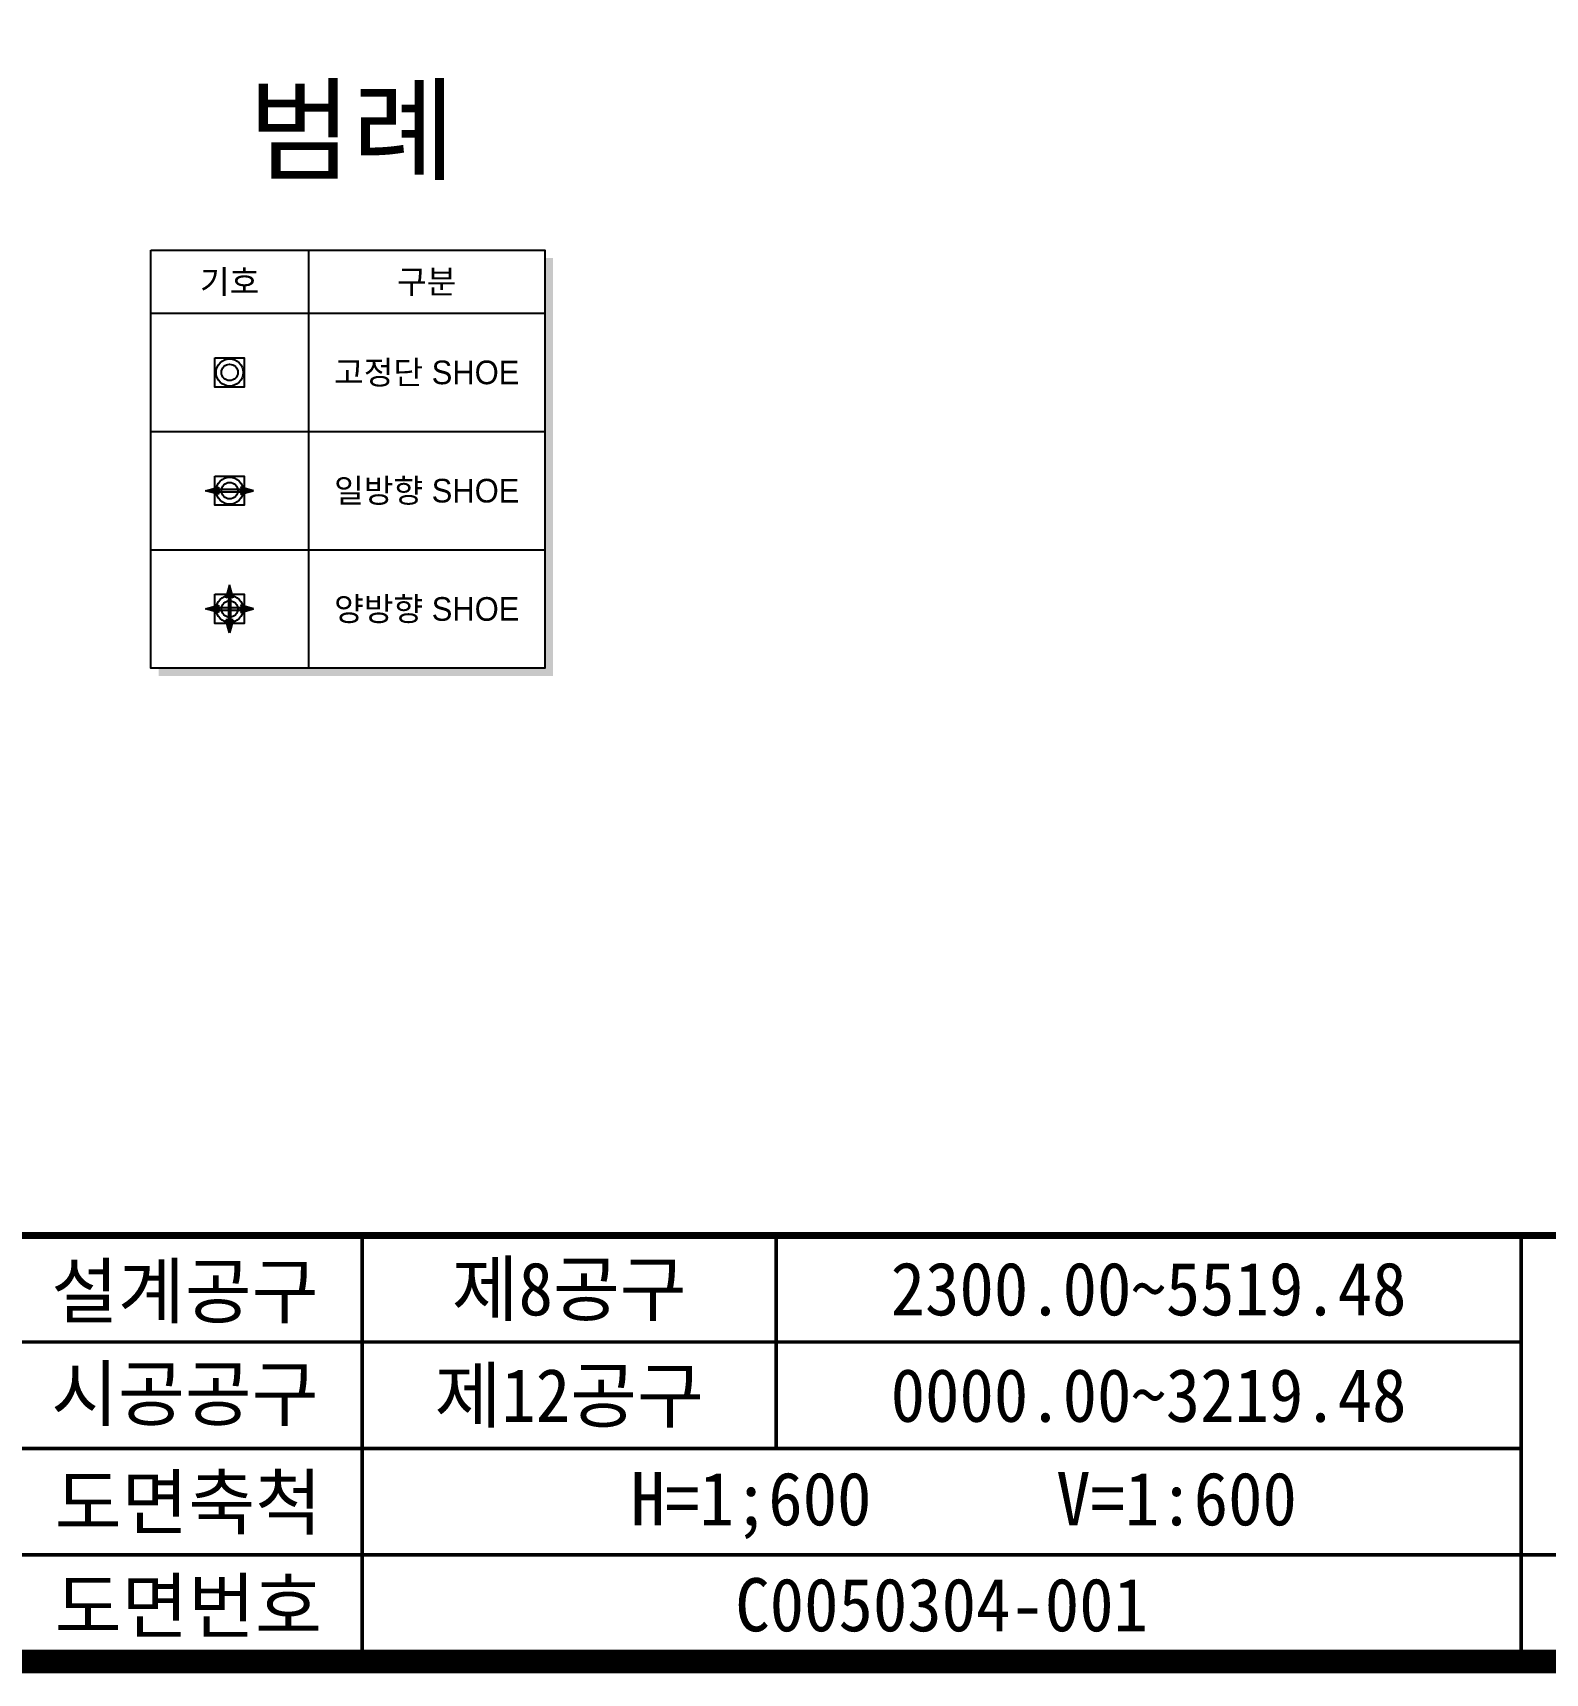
# Model space of a CAD drawing. Header units: feet. Extents: x 0 to 504600, y 0 to 356400.
# Drawn here: x 351085 to 427823, y 11400 to 94612 of the extents above; entities that cross this region are included whole.
import ezdxf
from ezdxf.enums import TextEntityAlignment as Align

# ---------------------------------------------------------------- set-up
doc = ezdxf.new("R2010")
doc.units = ezdxf.units.FT
doc.header["$LTSCALE"] = 600
doc.header["$MEASUREMENT"] = 0
doc.layers.get('0').update_dxf_attribs({"linetype": 'CONTINUOUS'})
for name, color, linetype in [('1', 1, 'CONTINUOUS'), ('5', 5, 'CONTINUOUS'), ('CS-TABL-LIN1', 4, 'CONTINUOUS'), ('CS-TABL-LIN2', 1, 'CONTINUOUS'), ('CS-TABL-TEX2', 3, 'CONTINUOUS'), ('CX-BORD', 3, 'CONTINUOUS'), ('CX-BORD-LIN1', 4, 'CONTINUOUS'), ('CX-BORD-LIN2', 3, 'CONTINUOUS'), ('CX-BORD-TEX2', 7, 'CONTINUOUS'), ('CX-BORD-TEX3', 6, 'CONTINUOUS'), ('CZ-TEX1', 6, 'CONTINUOUS')]:
    doc.layers.add(name, color=color, linetype=linetype)
doc.styles.add('A_STANDARD', font='')
doc.styles.add('TB_TEXT', font='')
doc.styles.add('TB_WBTXT', font='')
doc.styles.add('TB_WMTXT', font='')
doc.styles.get('A_STANDARD').set_extended_font_data('Dotum')
doc.styles.get('TB_TEXT').set_extended_font_data('DotumChe')
doc.styles.get('TB_WBTXT').set_extended_font_data('Dotum')
doc.styles.get('TB_WMTXT').set_extended_font_data('DotumChe')

# ---------------------------------------------------------------- blocks, each defined once
blk = doc.blocks.new('CXBLKA1')
at = {"layer": 'CX-BORD-LIN1', "const_width": 2}
blk.add_lwpolyline([(796, 0), (0, 0), (0, 554), (796, 554)], close=True, dxfattribs=at)
at = {"layer": 'CX-BORD-LIN1'}
for points, const_width in [([(796, 36), (0, 36)], 0.6), ([(686, 0), (686, 36)], 0.3)]:
    blk.add_lwpolyline(points, dxfattribs=dict(at, const_width=const_width))
at = {"layer": 'CX-BORD-LIN2', "const_width": 0.3}
for points in [[(588, 0), (588, 36)], [(623, 18), (623, 36)], [(686, 27), (558, 27)], [(686, 18), (558, 18)], [(796, 9), (558, 9)]]:
    blk.add_lwpolyline(points, dxfattribs=at)
at = {"layer": 'CX-BORD-LIN1', "style": 'TB_TEXT'}
for tag, height, p in [('TR_RDAT5', 3.5, (317.5, 33)), ('TR_DGN5', 3.5, (451.12, 33)), ('TR_CHK5', 3.5, (491.12, 33)), ('TR_APP5', 3.5, (531.12, 33)), ('TR_RNUM5', 3, (285.11, 32.64)), ('TR_RNUM4', 3, (285.11, 26.64)), ('TR_RDAT4', 3.5, (317.5, 27)), ('TR_DGN4', 3.5, (451.12, 27)), ('TR_CHK4', 3.5, (491.12, 27)), ('TR_APP4', 3.5, (531.12, 27)), ('TR_RDAT3', 3.5, (317.5, 21)), ('TR_DGN3', 3.5, (451.12, 21)), ('TR_CHK3', 3.5, (491.12, 21)), ('TR_APP3', 3.5, (531.12, 21)), ('TR_RNUM3', 3, (285.11, 20.64)), ('TR_RDAT2', 3.5, (317.5, 15)), ('TR_DGN2', 3.5, (451.12, 15)), ('TR_CHK2', 3.5, (491.12, 15)), ('TR_APP2', 3.5, (531.12, 15)), ('TR_RNUM2', 3, (285.11, 14.64)), ('TR_RNUM1', 3, (285.11, 8.64)), ('TR_RDAT1', 3.5, (317.5, 9)), ('TR_DGN1', 3.5, (451.12, 9)), ('TR_CHK1', 3.5, (491.12, 9)), ('TR_APP1', 3.5, (531.12, 9))]:
    blk.add_attdef(tag, text='', height=height, dxfattribs=at).set_placement(p, align=Align.MIDDLE_CENTER)
for tag, p in [('TR_RCON5', (342.3, 33)), ('TR_RCON4', (342.3, 27)), ('TR_RCON3', (342.3, 21)), ('TR_RCON2', (342.3, 15)), ('TR_RCON1', (342.3, 9))]:
    blk.add_attdef(tag, text='', height=3.5, dxfattribs=at).set_placement(p, align=Align.MIDDLE_LEFT)
at = {"layer": 'CX-BORD-LIN2', "style": 'TB_TEXT'}
blk.add_attdef('TD_VERSION', text='', height=3, rotation=90, dxfattribs=at).set_placement((800.5, 48.01), align=Align.MIDDLE_CENTER)
at = {"layer": 'CX-BORD-TEX2', "style": 'TB_WMTXT'}
for tag, height, p in [('TB_CNAME', 5, (15.34, 531.83)), ('TB_CSCOP', 4, (16.63, 523.83))]:
    blk.add_attdef(tag, text='', height=height, dxfattribs=at).set_placement(p, align=Align.BOTTOM_LEFT)
at = {"layer": 'CX-BORD-TEX2', "style": 'TB_WBTXT'}
for tag, height, p in [('TB_MTITIL', 10, (398, 533.33)), ('TB_STITL', 7, (398, 518.33))]:
    blk.add_attdef(tag, text='', height=height, dxfattribs=at).set_placement(p, align=Align.MIDDLE_CENTER)
at = {"layer": 'CX-BORD-TEX3', "style": 'TB_TEXT'}
for s, p in [('설계공구', (573, 31.36)), ('시공공구', (573, 22.69)), ('도면축척', (573.29, 13.51)), ('도면번호', (573.29, 4.79))]:
    blk.add_text(s, height=4.5, dxfattribs=at).set_placement(p, align=Align.MIDDLE)
for tag, height, p in [('TD_LNDST', 4.5, (215, 31.5)), ('TD_DSECT', 4.5, (605.5, 31.5)), ('TD_DDIST', 4.5, (654.5, 31.5)), ('TD_DNAME_TOP', 4.5, (755, 27.96)), ('TD_CSECT', 4.5, (605.5, 22.5)), ('TD_CDIST', 4.5, (654.5, 22.5)), ('TD_DNAME_MAIN', 4.5, (755, 21.47)), ('TD_DNAME_BOT', 3, (755, 15.25)), ('TD_CCOMP', 4.5, (215, 13.59)), ('TD_HSCAL', 4.5, (620.88, 13.75)), ('TD_VSCAL', 4.5, (656.86, 13.75)), ('TD_FIELD', 4.5, (180, 5.13)), ('TD_CSTEP', 4.5, (250.74, 5.13)), ('TD_DWGCODE', 4.5, (637, 4.79)), ('TD_DWGNO', 4.5, (755, 5))]:
    blk.add_attdef(tag, text='', height=height, dxfattribs=at).set_placement(p, align=Align.MIDDLE_CENTER)
for tag, height, width, p in [('TD_DCOMP', 4.5, 0.95, (215, 22.59)), ('TD_CNAME', 5, 0.78, (65, 7.6))]:
    blk.add_attdef(tag, text='', height=height, dxfattribs=dict(at, width=width)).set_placement(p, align=Align.MIDDLE_CENTER)
blk = doc.blocks.new('고정단')
at = {"color": 3, "linetype": 'Continuous'}
blk.add_lwpolyline([(474509, 219921), (475004, 219921), (475004, 219426), (474509, 219426)], close=True, dxfattribs=at)
for radius in [230, 139]:
    blk.add_circle((474757, 219673), radius, dxfattribs=at)
blk = doc.blocks.new('일방향')
at = {"layer": '5'}
h = blk.add_hatch(color=3, dxfattribs=at)
h.dxf.hatch_style = 1
h.paths.add_polyline_path([(474350, 220633), (474574, 220695), (474574, 220572)])
h = blk.add_hatch(color=3, dxfattribs=at)
h.dxf.hatch_style = 1
h.paths.add_polyline_path([(474574, 220613), (474939, 220613), (474939, 220654), (474574, 220654)])
h = blk.add_hatch(color=3, dxfattribs=at)
h.dxf.hatch_style = 1
h.paths.add_polyline_path([(475163, 220633), (474939, 220695), (474939, 220572)])
at = {"color": 3, "linetype": 'Continuous'}
for p, q in [((474350, 220633), (474574, 220695)), ((474574, 220572), (474574, 220695)), ((475163, 220633), (474939, 220695))]:
    blk.add_line(p, q, dxfattribs=at)
at = {"color": 3}
for p, q in [((474574, 220572), (474350, 220633)), ((474939, 220572), (475163, 220633))]:
    blk.add_line(p, q, dxfattribs=at)
at = {"color": 3, "linetype": 'Continuous'}
for points in [[(474509, 220881), (475004, 220881), (475004, 220386), (474509, 220386)], [(474574, 220613), (474939, 220613), (474939, 220654), (474574, 220654)]]:
    blk.add_lwpolyline(points, close=True, dxfattribs=at)
at = {"color": 3}
blk.add_circle((474757, 220633), 139, dxfattribs=at)
at = {"layer": '1', "color": 3}
blk.add_circle((474757, 220633), 230, dxfattribs=at)
blk = doc.blocks.new('양방향')
at = {"layer": '5'}
h = blk.add_hatch(color=3, dxfattribs=at)
h.dxf.hatch_style = 1
h.paths.add_polyline_path([(475597, 221040), (475535, 220816), (475658, 220816)])
h = blk.add_hatch(color=3, dxfattribs=at)
h.dxf.hatch_style = 1
h.paths.add_polyline_path([(475617, 220451), (475617, 220816), (475576, 220816), (475576, 220451)])
h = blk.add_hatch(color=3, dxfattribs=at)
h.dxf.hatch_style = 1
h.paths.add_polyline_path([(475190, 220633), (475414, 220695), (475414, 220572)])
h = blk.add_hatch(color=3, dxfattribs=at)
h.dxf.hatch_style = 1
h.paths.add_polyline_path([(475414, 220613), (475779, 220613), (475779, 220654), (475414, 220654)])
h = blk.add_hatch(color=3, dxfattribs=at)
h.dxf.hatch_style = 1
h.paths.add_polyline_path([(476003, 220633), (475779, 220695), (475779, 220572)])
h = blk.add_hatch(color=3, dxfattribs=at)
h.dxf.hatch_style = 1
h.paths.add_polyline_path([(475597, 220227), (475535, 220451), (475658, 220451)])
at = {"color": 3, "linetype": 'Continuous'}
for p, q in [((475597, 221040), (475535, 220816)), ((475190, 220633), (475414, 220695)), ((475414, 220572), (475414, 220695)), ((476003, 220633), (475779, 220695)), ((475658, 220451), (475535, 220451)), ((475597, 220227), (475535, 220451))]:
    blk.add_line(p, q, dxfattribs=at)
at = {"color": 3}
for p, q in [((475658, 220816), (475597, 221040)), ((475414, 220572), (475190, 220633)), ((475779, 220572), (476003, 220633)), ((475658, 220451), (475597, 220227))]:
    blk.add_line(p, q, dxfattribs=at)
at = {"color": 3, "linetype": 'Continuous'}
for points in [[(475349, 220881), (475844, 220881), (475844, 220386), (475349, 220386)], [(475617, 220451), (475617, 220816), (475576, 220816), (475576, 220451)], [(475414, 220613), (475779, 220613), (475779, 220654), (475414, 220654)]]:
    blk.add_lwpolyline(points, close=True, dxfattribs=at)
at = {"color": 3}
blk.add_circle((475597, 220633), 139, dxfattribs=at)
at = {"layer": '1', "color": 3}
blk.add_circle((475597, 220633), 230, dxfattribs=at)

msp = doc.modelspace()

# ---------------------------------------------------------------- linework, layer by layer
at = {"layer": 'CS-TABL-LIN1'}
msp.add_lwpolyline([(357072, 83586), (377072, 83586), (377072, 62386), (357072, 62386)], close=True, dxfattribs=at)
at = {"layer": 'CS-TABL-LIN2'}
for p, q in [((365072, 83586), (365072, 62386)), ((357072, 80386), (377072, 80386)), ((357072, 74386), (377072, 74386)), ((357072, 68386), (377072, 68386))]:
    msp.add_line(p, q, dxfattribs=at)
for points in [[(377072, 83186), (377472, 83186), (377072, 62386), (377472, 62386)], [(357472, 62386), (377472, 62386), (357472, 61986), (377472, 61986)]]:
    msp.add_solid(points, dxfattribs=at)

# ---------------------------------------------------------------- block references
at = {"linetype": 'ByBlock', "xscale": 3, "yscale": 3, "zscale": 3}
for name, p in [('고정단', (-1063198, -581634)), ('일방향', (-1063198, -590514)), ('양방향', (-1065718, -596514))]:
    msp.add_blockref(name, p, dxfattribs=at)
at = {"layer": 'CX-BORD'}
ref = msp.add_blockref('CXBLKA1', (15000, 12000), dxfattribs=dict(at, xscale=600, yscale=600, zscale=600))
ref.add_attrib('TD_DSECT', '제8공구', dxfattribs={"layer": 'CX-BORD-TEX3', "height": 2700, "style": 'TB_TEXT'}).set_placement((378300, 30900), align=Align.MIDDLE_CENTER)
ref.add_attrib('TD_DDIST', '2300.00~5519.48', dxfattribs={"layer": 'CX-BORD-TEX3', "height": 2700, "style": 'TB_TEXT'}).set_placement((407700, 30900), align=Align.MIDDLE_CENTER)
ref.add_attrib('TD_CSECT', '제12공구', dxfattribs={"layer": 'CX-BORD-TEX3', "height": 2700, "style": 'TB_TEXT'}).set_placement((378300, 25500), align=Align.MIDDLE_CENTER)
ref.add_attrib('TD_CDIST', '0000.00~3219.48', dxfattribs={"layer": 'CX-BORD-TEX3', "height": 2700, "style": 'TB_TEXT'}).set_placement((407700, 25500), align=Align.MIDDLE_CENTER)
ref.add_attrib('TD_HSCAL', 'H=1;600', dxfattribs={"layer": 'CX-BORD-TEX3', "height": 2700, "style": 'TB_TEXT'}).set_placement((387530, 20249), align=Align.MIDDLE_CENTER)
ref.add_attrib('TD_VSCAL', 'V=1:600', dxfattribs={"layer": 'CX-BORD-TEX3', "height": 2700, "style": 'TB_TEXT'}).set_placement((409117, 20249), align=Align.MIDDLE_CENTER)
ref.add_attrib('TD_DWGCODE', 'C0050304-001', dxfattribs={"layer": 'CX-BORD-TEX3', "height": 2700, "style": 'TB_TEXT'}).set_placement((397200, 14874), align=Align.MIDDLE_CENTER)

# ---------------------------------------------------------------- texts
at = {"layer": 'CS-TABL-TEX2', "style": 'A_STANDARD'}
for s, p in [('기호', (361072, 81386)), ('구분', (371072, 81386)), ('고정단 SHOE', (371072, 76786)), ('일방향 SHOE', (371072, 70786)), ('양방향 SHOE', (371072, 64786))]:
    msp.add_text(s, height=1200, dxfattribs=at).set_placement(p, align=Align.CENTER)
at = {"layer": 'CZ-TEX1', "style": 'A_STANDARD'}
msp.add_text('범례', height=4200, dxfattribs=at).set_placement((367272, 87586), align=Align.CENTER)

doc.saveas('drawing.dxf')
